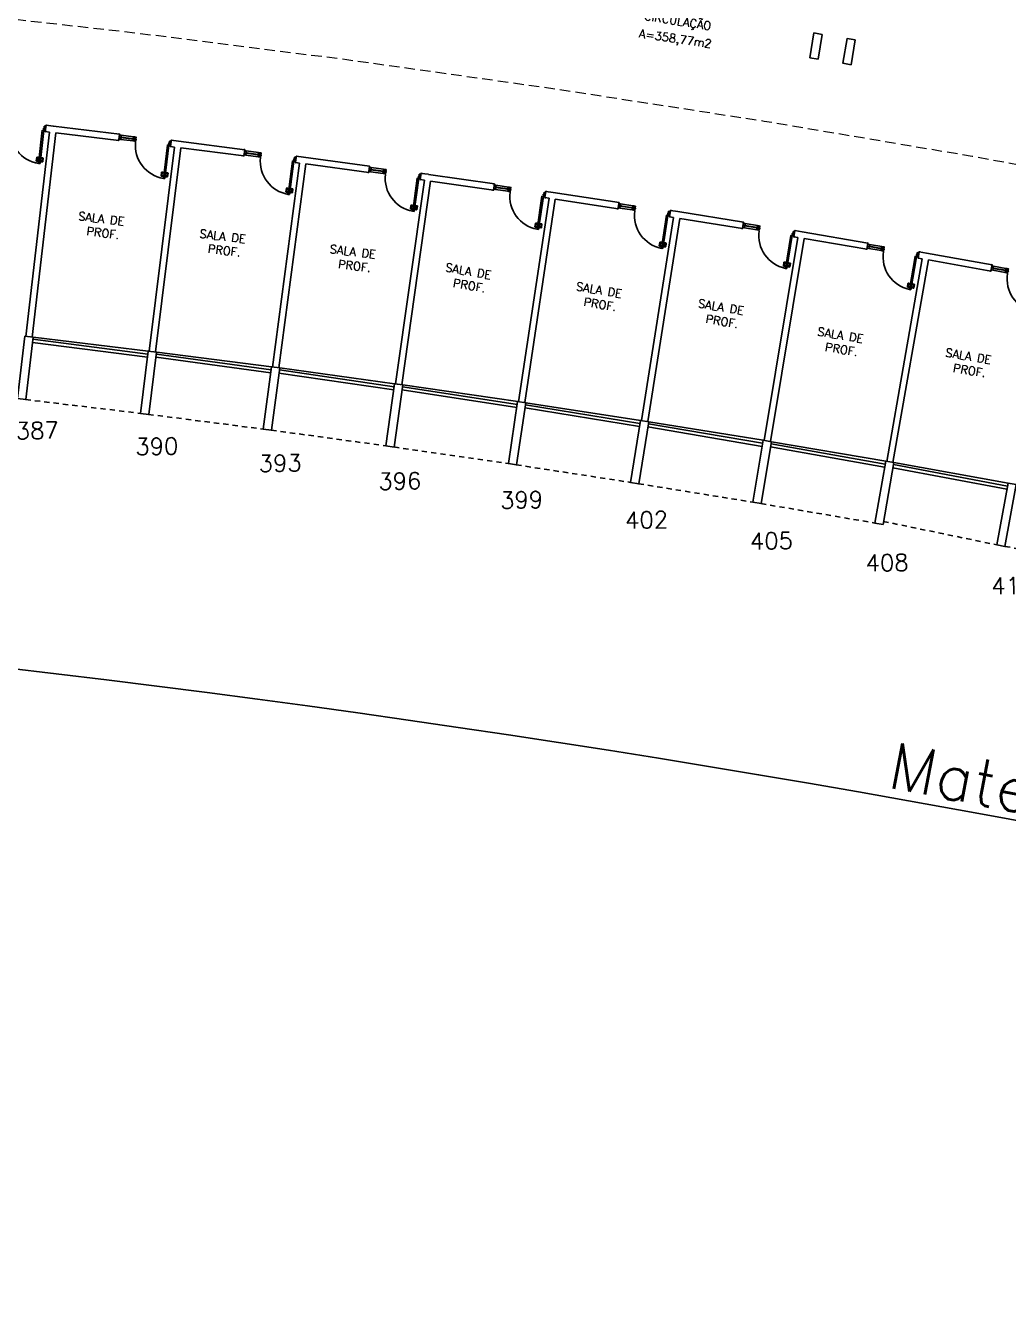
# Model space of a CAD drawing. Header units: millimetres. Extents: x 3089 to 3391, y 1087 to 1201.
# Drawn here: x 3280.97 to 3304.47, y 1094.49 to 1124.92 of the extents above; entities that cross this region are included whole.
import ezdxf

# ---------------------------------------------------------------- set-up
doc = ezdxf.new("R2010")
doc.units = ezdxf.units.MM
doc.linetypes.add('HIDDEN', pattern=[0.375, 0.25, -0.125])
doc.linetypes.add('HIDDEN2', pattern=[0.1875, 0.125, -0.0625])
doc.layers.add('2H', color=1, linetype='HIDDEN', lineweight=15)
for name, color, linetype in [('AR-REV', 2, 'Continuous'), ('AR-TXT-CONG', 2, 'Continuous'), ('AREA', 2, 'Continuous'), ('BL-ESQ-02', 2, 'Continuous'), ('ESQ', 1, 'Continuous'), ('ESTR', 3, 'Continuous'), ('PROJ', 1, 'HIDDEN2'), ('TEXTO', 2, 'Continuous'), ('USO1', 2, 'Continuous')]:
    doc.layers.add(name, color=color, linetype=linetype)
doc.styles.add('1', font='romans.shx', dxfattribs={"height": 1.1})
doc.styles.add('ROMANS', font='romans', dxfattribs={"height": 0.002})
doc.styles.add('UNB-100', font='simplex.shx', dxfattribs={"height": 0.2})
doc.styles.add('UNB-100-1', font='simplex.shx', dxfattribs={"height": 0.2})
doc.dimstyles.new('1-600', dxfattribs={"dimtxt": 1.1, "dimasz": 2.5, "dimexe": 2, "dimexo": 4, "dimgap": 0.2, "dimtad": 1, "dimdec": 0, "dimzin": 4, "dimdsep": 46, "dimlunit": 6, "dimtxsty": '1', "dimblk1": 'NONE', "dimblk2": 'NONE', "dimsah": 1, "dimcen": 0, "dimclrd": 2, "dimclre": 2, "dimclrt": 2, "dimadec": 0, "dimazin": 0, "dimtfac": 1, "dimtdec": 0, "dimtmove": 2, "dimatfit": 3, "dimldrblk": 'NONE', "dimfxl": 1, "dimtolj": 1, "dimtzin": 0, "dimarcsym": 0})

# ---------------------------------------------------------------- blocks, each defined once
blk = doc.blocks.new('*D159')
at = {"layer": 'DEFPOINTS', "color": 0, "transparency": 16777216}
for p in [(3267.834, 1118.817), (3267.719, 1117.322), (3345.632, 1104.053), (3318.306, 1103.086), (3345.191, 1102.62)]:
    blk.add_point(p, dxfattribs=at)
at = {"layer": 'USO1', "color": 2, "lineweight": -2, "transparency": 16777216}
for p, q in [((3267.412, 1113.334), (3267.066, 1108.847)), ((3344.016, 1098.796), (3342.693, 1094.495))]:
    blk.add_line(p, q, dxfattribs=at)
blk.add_arc((3240.308, 761.418), 350.458, 72.913, 85.59592, dxfattribs=at)
at = {"layer": 'USO1', "color": 2, "transparency": 16777216, "insert": (3305.79, 1106.467), "char_height": 1.1, "attachment_point": 5, "rotation": 349.2545, "style": '1'}
blk.add_mtext('\\A1;Matemática', dxfattribs=at)
blk = doc.blocks.new('_NONE')
at = {"color": 0, "linetype": 'ByBlock'}
blk.add_circle((0, 0), 0.25, dxfattribs=at)
blk = doc.blocks.new('conj pm01-p')
at = {"layer": 'BL-ESQ-02', "color": 1}
for p, q in [((-1.202, 0.05), (-0.902, 0.05)), ((-1.202, 0.003), (-0.902, 0.003)), ((-1.202, -0.003), (-0.902, -0.003)), ((-1.202, -0.05), (-0.902, -0.05))]:
    blk.add_line(p, q, dxfattribs=at)
at = {"layer": 'BL-ESQ-02'}
for p, q in [((-0.04, 0.05), (-0.01, 0.05)), ((-0.04, 0.05), (-0.04, -0.05)), ((-0.01, 0.05), (-0.01, -0.05)), ((-0.04, -0.05), (-0.01, -0.05))]:
    blk.add_line(p, q, dxfattribs=at)
for points in [[(-1.242, 0.053), (-1.242, 0.075), (-1.265, 0.075), (-1.265, 0.076), (-1.242, 0.076), (-1.242, 0.053)], [(-0.872, 0.05), (-0.842, 0.05), (-0.842, -0.05), (-0.872, -0.05)], [(-0.842, 0), (-0.842, -0.015), (-0.832, -0.015), (-0.832, 0)], [(-0.04, 0), (-0.04, -0.015), (-0.05, -0.015), (-0.05, 0)], [(0, 0.053), (0, 0.075), (0.022, 0.075), (0.022, 0.076), (-0.001, 0.076), (-0.001, 0.053)], [(-1.242, -0.053), (-1.242, -0.075), (-1.265, -0.075), (-1.265, -0.076), (-1.242, -0.076), (-1.242, -0.053)], [(-0.041, -0.851), (-0.041, -0.051), (-0.076, -0.051), (-0.076, -0.851)], [(-0.041, -0.051), (-0.066, -0.051), (-0.066, -0.05), (-0.041, -0.05)], [(-0.04, -0.05), (-0.04, -0.025), (-0.041, -0.025), (-0.041, -0.05)], [(0, -0.053), (0, -0.075), (0.022, -0.075), (0.022, -0.076), (-0.001, -0.076), (-0.001, -0.053)]]:
    blk.add_lwpolyline(points, close=True, dxfattribs=at)
at = {"layer": 'BL-ESQ-02', "color": 1}
for points in [[(-1.202, -0.05), (-1.242, -0.05), (-1.242, 0.05), (-1.202, 0.05)], [(-1.202, 0.003), (-1.202, 0.018), (-1.192, 0.018), (-1.192, 0.003)], [(-0.902, 0.003), (-0.902, 0.018), (-0.912, 0.018), (-0.912, 0.003)], [(-0.902, 0.05), (-0.872, 0.05), (-0.872, -0.05), (-0.902, -0.05)], [(-1.202, -0.003), (-1.202, -0.018), (-1.192, -0.018), (-1.192, -0.003)], [(-0.902, -0.003), (-0.902, -0.018), (-0.912, -0.018), (-0.912, -0.003)], [(-0.076, -0.822), (-0.076, -0.77), (-0.083, -0.77), (-0.083, -0.822)], [(-0.041, -0.822), (-0.041, -0.77), (-0.034, -0.77), (-0.034, -0.822)]]:
    blk.add_lwpolyline(points, close=True, dxfattribs=at)
at = {"layer": 'BL-ESQ-02'}
blk.add_lwpolyline([(-0.01, -0.04), (0, -0.04), (0, 0.04), (-0.01, 0.04)], dxfattribs=at)
at = {"layer": 'BL-ESQ-02', "color": 1}
for points in [[(-0.083, -0.805), (-0.127, -0.805, -0.414214), (-0.136, -0.796), (-0.136, -0.716, -0.414214), (-0.127, -0.707), (-0.098, -0.707), (-0.098, -0.725), (-0.118, -0.725), (-0.118, -0.787), (-0.083, -0.787)], [(-0.034, -0.805), (0.01, -0.805, 0.414214), (0.019, -0.796), (0.019, -0.716, 0.414214), (0.01, -0.707), (-0.019, -0.707), (-0.019, -0.725), (0.001, -0.725), (0.001, -0.787), (-0.034, -0.787)]]:
    blk.add_lwpolyline(points, format="xyb", dxfattribs=at)
blk.add_arc((-0.041, -0.051), 0.801, 181.0013, 267.4949, dxfattribs=at)

msp = doc.modelspace()

# ---------------------------------------------------------------- linework, layer by layer
at = {"color": 1}
for points in [[(3283.902, 1117.136), (3281.151, 1117.467)], [(3286.849, 1116.759), (3284.107, 1117.111)], [(3289.793, 1116.356), (3287.047, 1116.732)], [(3289.86, 1116.347), (3289.817, 1116.353)], [(3292.739, 1115.929), (3289.991, 1116.328)], [(3295.669, 1115.479), (3292.931, 1115.9)], [(3298.602, 1115.004), (3295.867, 1115.448)], [(3301.531, 1114.505), (3298.799, 1114.971)], [(3304.455, 1113.981), (3301.728, 1114.47)]]:
    msp.add_lwpolyline(points, dxfattribs=at)
at = {"layer": '2H'}
msp.add_arc((3240.156, 760.561), 366.755, 72.94715, 85.55544, dxfattribs=at)
at = {"layer": 'AR-REV'}
for p, q in [((3281.543, 1122.371), (3280.977, 1117.487)), ((3281.692, 1122.353), (3281.126, 1117.47)), ((3281.461, 1122.531), (3281.443, 1122.382)), ((3281.443, 1122.382), (3281.543, 1122.371)), ((3281.461, 1122.531), (3281.634, 1122.511)), ((3281.635, 1122.511), (3283.219, 1122.321)), ((3281.692, 1122.353), (3283.201, 1122.172)), ((3283.219, 1122.321), (3283.201, 1122.172)), ((3284.533, 1122.012), (3283.927, 1117.133)), ((3284.682, 1121.994), (3284.076, 1117.115)), ((3284.452, 1122.173), (3284.434, 1122.024)), ((3284.434, 1122.024), (3284.533, 1122.012)), ((3284.452, 1122.173), (3284.626, 1122.152)), ((3284.626, 1122.152), (3286.209, 1121.949)), ((3284.682, 1121.994), (3286.19, 1121.8)), ((3286.19, 1121.8), (3286.209, 1121.949)), ((3287.441, 1121.791), (3287.421, 1121.642)), ((3287.441, 1121.791), (3287.614, 1121.768)), ((3287.615, 1121.768), (3289.195, 1121.552)), ((3287.52, 1121.629), (3286.874, 1116.755)), ((3287.669, 1121.609), (3287.022, 1116.736)), ((3287.421, 1121.642), (3287.52, 1121.629)), ((3287.669, 1121.609), (3289.175, 1121.403)), ((3289.175, 1121.403), (3289.195, 1121.552)), ((3290.426, 1121.383), (3290.405, 1121.235)), ((3290.426, 1121.383), (3290.599, 1121.36)), ((3290.504, 1121.221), (3289.817, 1116.353)), ((3290.653, 1121.2), (3289.966, 1116.332)), ((3290.405, 1121.235), (3290.504, 1121.221)), ((3290.6, 1121.359), (3292.179, 1121.13)), ((3290.653, 1121.2), (3292.157, 1120.982)), ((3292.157, 1120.982), (3292.179, 1121.13)), ((3293.485, 1120.789), (3292.757, 1115.926)), ((3293.633, 1120.766), (3292.906, 1115.904)), ((3293.408, 1120.951), (3293.386, 1120.803)), ((3293.386, 1120.803), (3293.485, 1120.789)), ((3293.408, 1120.951), (3293.581, 1120.926)), ((3293.581, 1120.926), (3295.158, 1120.684)), ((3293.633, 1120.766), (3295.135, 1120.535)), ((3295.158, 1120.684), (3295.135, 1120.535)), ((3296.386, 1120.495), (3296.363, 1120.347)), ((3296.386, 1120.495), (3296.559, 1120.468)), ((3296.559, 1120.468), (3298.134, 1120.213)), ((3296.462, 1120.331), (3295.694, 1115.475)), ((3296.61, 1120.308), (3295.842, 1115.452)), ((3296.363, 1120.347), (3296.462, 1120.331)), ((3296.61, 1120.308), (3298.11, 1120.065)), ((3298.134, 1120.213), (3298.11, 1120.065)), ((3299.434, 1119.85), (3298.627, 1115)), ((3299.36, 1120.014), (3299.336, 1119.866)), ((3299.336, 1119.866), (3299.434, 1119.85)), ((3299.36, 1120.014), (3299.533, 1119.986)), ((3299.533, 1119.986), (3301.106, 1119.717)), ((3299.582, 1119.825), (3298.775, 1114.975)), ((3299.582, 1119.825), (3301.081, 1119.569)), ((3301.081, 1119.569), (3301.106, 1119.717)), ((3302.403, 1119.343), (3301.556, 1114.5)), ((3302.551, 1119.317), (3301.703, 1114.475)), ((3302.331, 1119.508), (3302.305, 1119.36)), ((3302.305, 1119.36), (3302.403, 1119.343)), ((3302.331, 1119.508), (3302.503, 1119.478)), ((3302.503, 1119.478), (3304.074, 1119.197)), ((3302.551, 1119.317), (3304.047, 1119.049)), ((3304.047, 1119.049), (3304.074, 1119.197))]:
    msp.add_line(p, q, dxfattribs=at)
at = {"layer": 'ESQ'}
for p, q in [((3281.144, 1117.418), (3283.893, 1117.065)), ((3281.135, 1117.344), (3283.884, 1116.991)), ((3284.09, 1116.988), (3286.83, 1116.613)), ((3284.101, 1117.062), (3286.839, 1116.687)), ((3287.029, 1116.609), (3289.772, 1116.211)), ((3287.04, 1116.684), (3289.782, 1116.285)), ((3289.972, 1116.206), (3292.718, 1115.784)), ((3289.983, 1116.28), (3292.729, 1115.858)), ((3292.911, 1115.778), (3295.646, 1115.334)), ((3292.923, 1115.852), (3295.658, 1115.408)), ((3295.846, 1115.326), (3298.578, 1114.859)), ((3295.859, 1115.399), (3298.59, 1114.933)), ((3298.778, 1114.849), (3301.506, 1114.36)), ((3298.791, 1114.923), (3301.519, 1114.434)), ((3301.719, 1114.422), (3304.442, 1113.91)), ((3301.705, 1114.348), (3304.429, 1113.837))]:
    msp.add_line(p, q, dxfattribs=at)
at = {"layer": 'ESTR'}
for points in [[(3300.015, 1124.704), (3299.817, 1124.737), (3299.719, 1124.145), (3299.916, 1124.112)], [(3300.015, 1124.704), (3299.817, 1124.737), (3299.719, 1124.145), (3299.916, 1124.112)], [(3300.804, 1124.572), (3300.607, 1124.605), (3300.508, 1124.013), (3300.705, 1123.98)], [(3300.804, 1124.572), (3300.607, 1124.605), (3300.508, 1124.013), (3300.705, 1123.98)]]:
    msp.add_lwpolyline(points, close=True, dxfattribs=at)
for points in [[(3280.952, 1117.49), (3280.779, 1116), (3280.978, 1115.977), (3281.151, 1117.467), (3280.952, 1117.49)], [(3283.902, 1117.136), (3283.717, 1115.648), (3283.915, 1115.623), (3284.1, 1117.112), (3283.902, 1117.136)], [(3286.849, 1116.759), (3286.651, 1115.272), (3286.85, 1115.245), (3287.047, 1116.732), (3286.849, 1116.759)], [(3289.793, 1116.356), (3289.583, 1114.871), (3289.781, 1114.843), (3289.991, 1116.328), (3289.793, 1116.356)], [(3292.733, 1115.93), (3292.511, 1114.446), (3292.709, 1114.417), (3292.931, 1115.9), (3292.733, 1115.93)], [(3295.669, 1115.479), (3295.435, 1113.997), (3295.633, 1113.966), (3295.867, 1115.448), (3295.669, 1115.479)], [(3298.602, 1115.004), (3298.356, 1113.524), (3298.553, 1113.492), (3298.799, 1114.971), (3298.602, 1115.004)], [(3301.531, 1114.505), (3301.272, 1113.027), (3301.469, 1112.993), (3301.728, 1114.47), (3301.531, 1114.505)], [(3304.455, 1113.981), (3304.185, 1112.506), (3304.381, 1112.47), (3304.652, 1113.945), (3304.455, 1113.981)]]:
    msp.add_lwpolyline(points, dxfattribs=at)
at = {"layer": 'PROJ'}
for p, q in [((3280.972, 1115.977), (3283.717, 1115.648)), ((3283.909, 1115.624), (3286.651, 1115.272)), ((3286.843, 1115.246), (3289.583, 1114.871)), ((3289.775, 1114.844), (3292.511, 1114.446)), ((3292.702, 1114.417), (3295.435, 1113.998)), ((3295.626, 1113.967), (3298.355, 1113.524)), ((3298.547, 1113.492), (3301.271, 1113.027)), ((3301.474, 1113.066), (3304.185, 1112.506)), ((3304.381, 1112.47), (3307.087, 1111.962))]:
    msp.add_line(p, q, dxfattribs=at)

# ---------------------------------------------------------------- block references
for p, rotation in [((3281.452, 1122.456), 353.626369982642), ((3284.443, 1122.099), 353.1524199462774), ((3287.431, 1121.716), 352.6784619333858), ((3290.416, 1121.309), 352.2045860036492), ((3293.397, 1120.877), 351.7305847989987), ((3296.374, 1120.421), 351.2556934228714), ((3299.348, 1119.94), 350.781474478859), ((3302.318, 1119.434), 350.3085389136817), ((3305.283, 1118.904), 349.8511694127126)]:
    msp.add_blockref('conj pm01-p', p, dxfattribs=dict(rotation=rotation))

# ---------------------------------------------------------------- texts
at = {"layer": 'AR-TXT-CONG', "char_height": 0.4, "width": 1.1646, "attachment_point": 1, "rotation": 1.1119, "style": 'ROMANS'}
for s, insert in [('387', (3280.733, 1115.428)), ('390', (3283.591, 1115.05)), ('393', (3286.538, 1114.647)), ('396', (3289.4, 1114.22)), ('399', (3292.31, 1113.769)), ('402', (3295.298, 1113.292)), ('405', (3298.282, 1112.792)), ('408', (3301.046, 1112.269)), ('411', (3304.052, 1111.72))]:
    msp.add_mtext(s, dxfattribs=dict(at, insert=insert))
at = {"layer": 'AREA', "insert": (3295.653, 1124.828), "char_height": 0.2, "width": 1.68042, "attachment_point": 1, "rotation": 351.7824, "style": 'UNB-100-1'}
msp.add_mtext('A=358,77m2', dxfattribs=at)
at = {"layer": 'TEXTO', "char_height": 0.2, "attachment_point": 1}
for s, insert, width, rotation, style in [('CIRCULAÇÃO', (3295.776, 1125.254), 1.8078, 350.8867, 'UNB-100-1'), ('\\pi0.061266;SALA DE \\P\\pi0.29936;PROF.', (3282.184, 1120.472), 1.39872, 353.1537, 'UNB-100'), ('\\pi0.061266;SALA DE \\P\\pi0.29936;PROF.', (3285.085, 1120.052), 1.39872, 353.1537, 'UNB-100'), ('\\pi0.061266;SALA DE \\P\\pi0.29936;PROF.', (3288.197, 1119.684), 1.39872, 353.1537, 'UNB-100'), ('\\pi0.061266;SALA DE \\P\\pi0.29936;PROF.', (3290.969, 1119.249), 1.39872, 350.1034, 'UNB-100'), ('\\pi0.061266;SALA DE \\P\\pi0.29936;PROF.', (3294.09, 1118.794), 1.39872, 350.6542, 'UNB-100'), ('\\pi0.061266;SALA DE \\P\\pi0.29936;PROF.', (3297.005, 1118.388), 1.39872, 350.6542, 'UNB-100'), ('\\pi0.061266;SALA DE \\P\\pi0.29936;PROF.', (3299.861, 1117.716), 1.39872, 350.6542, 'UNB-100'), ('\\pi0.061266;SALA DE \\P\\pi0.29936;PROF.', (3302.919, 1117.213), 1.39872, 350.6542, 'UNB-100')]:
    msp.add_mtext(s, dxfattribs=dict(at, insert=insert, width=width, rotation=rotation, style=style))

# ---------------------------------------------------------------- dimensions: what is measured, and where the dimension line sits
at = {"layer": 'USO1'}
dim = msp.add_angular_dim_2l(base=(3318.306, 1103.086), line1=((3345.191, 1102.62), (3345.632, 1104.053)), line2=((3267.834, 1118.817), (3267.719, 1117.322)), text='Matemática', dimstyle='1-600', override={"dimazin": 1}, dxfattribs=at)
dim.commit()
dim.dimension.update_dxf_attribs({"geometry": '*D159', "text_midpoint": (3305.79, 1106.467)})

doc.saveas('drawing.dxf')
